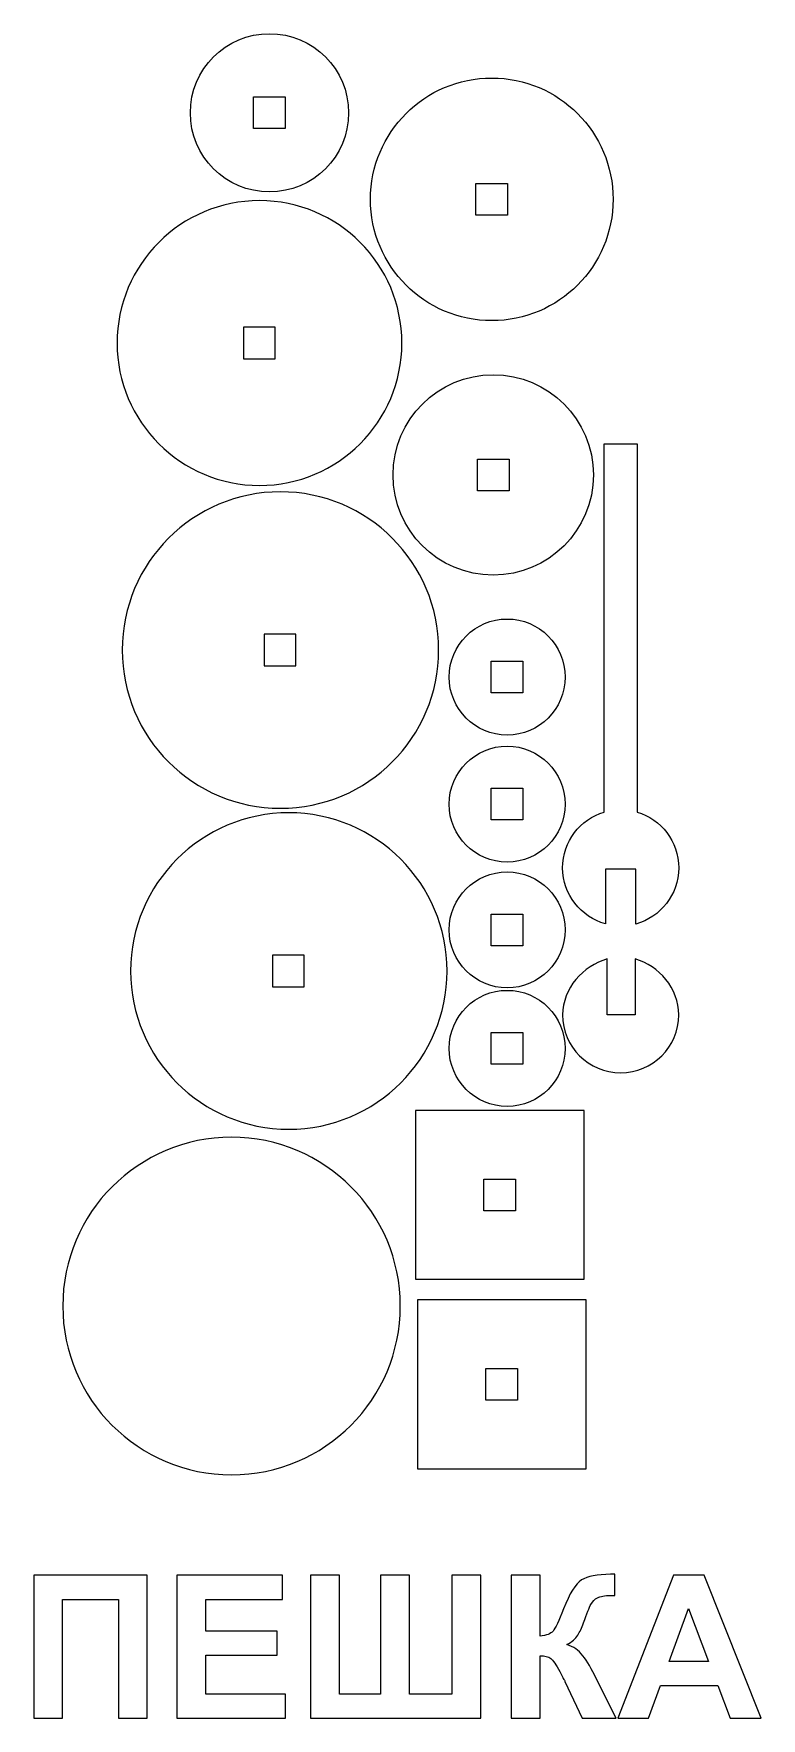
# Model space of a CAD drawing. Header units: centimetres. Extents: x -42.4 to 48.9, y -29.7 to 10.7.
# Drawn here: x -42.36 to -35.46, y -21.84 to -5.87 of the extents above; entities that cross this region are included whole.
import ezdxf

# ---------------------------------------------------------------- set-up
doc = ezdxf.new("R2010")
doc.units = ezdxf.units.CM
doc.header["$MEASUREMENT"] = 0
doc.layers.add('layer 1', color=7, linetype='Continuous')

msp = doc.modelspace()

# ---------------------------------------------------------------- linework, layer by layer
at = {"layer": 'layer 1', "color": 250, "lineweight": 20}
for points in [[(-38.73746, -17.67587), (-37.13746, -17.67587), (-37.13746, -16.07587), (-38.73746, -16.07587), (-38.73746, -17.67587)], [(-38.71766, -19.47171), (-37.11766, -19.47171), (-37.11766, -17.87171), (-38.71766, -17.87171), (-38.71766, -19.47171)]]:
    msp.add_lwpolyline(points, close=True, dxfattribs=at)
for points, knots in [([(-40.12042, -7.36762), (-39.70619, -7.36762), (-39.37042, -7.03183), (-39.37042, -6.61761), (-39.37042, -6.61761), (-39.37042, -6.20339), (-39.70619, -5.86762), (-40.12042, -5.86762), (-40.12042, -5.86762), (-40.53464, -5.86762), (-40.87042, -6.20339), (-40.87042, -6.61761), (-40.87042, -6.61761), (-40.87042, -7.03183), (-40.53464, -7.36762), (-40.12042, -7.36762)], [0, 0, 0, 0, 0.2, 0.2, 0.2, 0.2, 0.4, 0.4, 0.4, 0.4, 0.6, 0.6, 0.6, 0.6, 1, 1, 1, 1]), ([(-38.01251, -8.58782), (-37.37739, -8.58782), (-36.86251, -8.07295), (-36.86251, -7.43782), (-36.86251, -7.43782), (-36.86251, -6.80269), (-37.37739, -6.28782), (-38.01251, -6.28782), (-38.01251, -6.28782), (-38.64764, -6.28782), (-39.16251, -6.80269), (-39.16251, -7.43782), (-39.16251, -7.43782), (-39.16251, -8.07295), (-38.64764, -8.58782), (-38.01251, -8.58782)], [0, 0, 0, 0, 0.2, 0.2, 0.2, 0.2, 0.4, 0.4, 0.4, 0.4, 0.6, 0.6, 0.6, 0.6, 1, 1, 1, 1]), ([(-40.27043, -6.76761), (-40.27043, -6.76761), (-39.97043, -6.76761), (-39.97043, -6.76761), (-39.97043, -6.76761), (-39.97043, -6.76761), (-39.97043, -6.46761), (-39.97043, -6.46761), (-39.97043, -6.46761), (-39.97043, -6.46761), (-40.27043, -6.46761), (-40.27043, -6.46761), (-40.27043, -6.46761), (-40.27043, -6.46761), (-40.27043, -6.76761), (-40.27043, -6.76761)], [0, 0, 0, 0, 0.2, 0.2, 0.2, 0.2, 0.4, 0.4, 0.4, 0.4, 0.6, 0.6, 0.6, 0.6, 1, 1, 1, 1]), ([(-38.16251, -7.58782), (-38.16251, -7.58782), (-37.86251, -7.58782), (-37.86251, -7.58782), (-37.86251, -7.58782), (-37.86251, -7.58782), (-37.86251, -7.28782), (-37.86251, -7.28782), (-37.86251, -7.28782), (-37.86251, -7.28782), (-38.16251, -7.28782), (-38.16251, -7.28782), (-38.16251, -7.28782), (-38.16251, -7.28782), (-38.16251, -7.58782), (-38.16251, -7.58782)], [0, 0, 0, 0, 0.2, 0.2, 0.2, 0.2, 0.4, 0.4, 0.4, 0.4, 0.6, 0.6, 0.6, 0.6, 1, 1, 1, 1]), ([(-40.21524, -7.45045), (-39.46964, -7.45045), (-38.86524, -8.05485), (-38.86524, -8.80045), (-38.86524, -8.80045), (-38.86524, -9.54606), (-39.46964, -10.15045), (-40.21524, -10.15045), (-40.21524, -10.15045), (-40.96085, -10.15045), (-41.56525, -9.54606), (-41.56525, -8.80045), (-41.56525, -8.80045), (-41.56525, -8.05485), (-40.96085, -7.45045), (-40.21524, -7.45045)], [0, 0, 0, 0, 0.2, 0.2, 0.2, 0.2, 0.4, 0.4, 0.4, 0.4, 0.6, 0.6, 0.6, 0.6, 1, 1, 1, 1]), ([(-40.36525, -8.65046), (-40.36525, -8.65046), (-40.06525, -8.65046), (-40.06525, -8.65046), (-40.06525, -8.65046), (-40.06525, -8.65046), (-40.06525, -8.95046), (-40.06525, -8.95046), (-40.06525, -8.95046), (-40.06525, -8.95046), (-40.36525, -8.95046), (-40.36525, -8.95046), (-40.36525, -8.95046), (-40.36525, -8.95046), (-40.36525, -8.65046), (-40.36525, -8.65046)], [0, 0, 0, 0, 0.2, 0.2, 0.2, 0.2, 0.4, 0.4, 0.4, 0.4, 0.6, 0.6, 0.6, 0.6, 1, 1, 1, 1]), ([(-37.99919, -11.00056), (-37.47451, -11.00056), (-37.04919, -10.57526), (-37.04919, -10.05057), (-37.04919, -10.05057), (-37.04919, -9.52589), (-37.47451, -9.10057), (-37.99919, -9.10057), (-37.99919, -9.10057), (-38.52388, -9.10057), (-38.94919, -9.52589), (-38.94919, -10.05057), (-38.94919, -10.05057), (-38.94919, -10.57526), (-38.52388, -11.00056), (-37.99919, -11.00056)], [0, 0, 0, 0, 0.2, 0.2, 0.2, 0.2, 0.4, 0.4, 0.4, 0.4, 0.6, 0.6, 0.6, 0.6, 1, 1, 1, 1]), ([(-38.14919, -10.20057), (-38.14919, -10.20057), (-37.84919, -10.20057), (-37.84919, -10.20057), (-37.84919, -10.20057), (-37.84919, -10.20057), (-37.84919, -9.90057), (-37.84919, -9.90057), (-37.84919, -9.90057), (-37.84919, -9.90057), (-38.14919, -9.90057), (-38.14919, -9.90057), (-38.14919, -9.90057), (-38.14919, -9.90057), (-38.14919, -10.20057), (-38.14919, -10.20057)], [0, 0, 0, 0, 0.2, 0.2, 0.2, 0.2, 0.4, 0.4, 0.4, 0.4, 0.6, 0.6, 0.6, 0.6, 1, 1, 1, 1]), ([(-36.64567, -14.30868), (-36.41482, -14.24339), (-36.24076, -14.02829), (-36.24076, -13.77654), (-36.24076, -13.77654), (-36.24076, -13.52478), (-36.40491, -13.31253), (-36.63576, -13.24724), (-36.63576, -13.24724), (-36.63576, -13.24724), (-36.63576, -9.75652), (-36.63576, -9.75652), (-36.63576, -9.75652), (-36.63576, -9.75652), (-36.94576, -9.75652), (-36.94576, -9.75652), (-36.94576, -9.75652), (-36.94576, -9.75652), (-36.94576, -13.24724), (-36.94576, -13.24724), (-36.94576, -13.24724), (-37.17661, -13.31253), (-37.34076, -13.52478), (-37.34076, -13.77654), (-37.34076, -13.77654), (-37.34076, -14.02829), (-37.16653, -14.24191), (-36.93568, -14.3072), (-36.93568, -14.3072), (-36.93568, -14.3072), (-36.93568, -13.78784), (-36.93568, -13.78784), (-36.93568, -13.78784), (-36.93568, -13.78784), (-36.64567, -13.78932), (-36.64567, -13.78932), (-36.64567, -13.78932), (-36.64567, -13.78932), (-36.64567, -14.30868), (-36.64567, -14.30868)], [0, 0, 0, 0, 0.09090909, 0.09090909, 0.09090909, 0.09090909, 0.18181818, 0.18181818, 0.18181818, 0.18181818, 0.27272727, 0.27272727, 0.27272727, 0.27272727, 0.36363636, 0.36363636, 0.36363636, 0.36363636, 0.45454545, 0.45454545, 0.45454545, 0.45454545, 0.54545455, 0.54545455, 0.54545455, 0.54545455, 0.63636364, 0.63636364, 0.63636364, 0.63636364, 0.72727273, 0.72727273, 0.72727273, 0.72727273, 0.81818182, 0.81818182, 0.81818182, 0.81818182, 1, 1, 1, 1]), ([(-40.01634, -10.21088), (-39.18792, -10.21088), (-38.51634, -10.88245), (-38.51634, -11.71088), (-38.51634, -11.71088), (-38.51634, -12.53931), (-39.18792, -13.21088), (-40.01634, -13.21088), (-40.01634, -13.21088), (-40.84476, -13.21088), (-41.51634, -12.53931), (-41.51634, -11.71088), (-41.51634, -11.71088), (-41.51634, -10.88245), (-40.84476, -10.21088), (-40.01634, -10.21088)], [0, 0, 0, 0, 0.2, 0.2, 0.2, 0.2, 0.4, 0.4, 0.4, 0.4, 0.6, 0.6, 0.6, 0.6, 1, 1, 1, 1]), ([(-37.86705, -12.51654), (-37.56329, -12.51654), (-37.31706, -12.2703), (-37.31706, -11.96654), (-37.31706, -11.96654), (-37.31706, -11.66278), (-37.56329, -11.41654), (-37.86705, -11.41654), (-37.86705, -11.41654), (-38.17082, -11.41654), (-38.41706, -11.66278), (-38.41706, -11.96654), (-38.41706, -11.96654), (-38.41706, -12.2703), (-38.17082, -12.51654), (-37.86705, -12.51654)], [0, 0, 0, 0, 0.2, 0.2, 0.2, 0.2, 0.4, 0.4, 0.4, 0.4, 0.6, 0.6, 0.6, 0.6, 1, 1, 1, 1]), ([(-40.17129, -11.56088), (-40.17129, -11.56088), (-39.87129, -11.56088), (-39.87129, -11.56088), (-39.87129, -11.56088), (-39.87129, -11.56088), (-39.87129, -11.86088), (-39.87129, -11.86088), (-39.87129, -11.86088), (-39.87129, -11.86088), (-40.17129, -11.86088), (-40.17129, -11.86088), (-40.17129, -11.86088), (-40.17129, -11.86088), (-40.17129, -11.56088), (-40.17129, -11.56088)], [0, 0, 0, 0, 0.2, 0.2, 0.2, 0.2, 0.4, 0.4, 0.4, 0.4, 0.6, 0.6, 0.6, 0.6, 1, 1, 1, 1]), ([(-38.01706, -12.11654), (-38.01706, -12.11654), (-37.71706, -12.11654), (-37.71706, -12.11654), (-37.71706, -12.11654), (-37.71706, -12.11654), (-37.71706, -11.81654), (-37.71706, -11.81654), (-37.71706, -11.81654), (-37.71706, -11.81654), (-38.01706, -11.81654), (-38.01706, -11.81654), (-38.01706, -11.81654), (-38.01706, -11.81654), (-38.01706, -12.11654), (-38.01706, -12.11654)], [0, 0, 0, 0, 0.2, 0.2, 0.2, 0.2, 0.4, 0.4, 0.4, 0.4, 0.6, 0.6, 0.6, 0.6, 1, 1, 1, 1]), ([(-37.86705, -13.72169), (-37.56329, -13.72169), (-37.31706, -13.47545), (-37.31706, -13.17169), (-37.31706, -13.17169), (-37.31706, -12.86793), (-37.56329, -12.62169), (-37.86705, -12.62169), (-37.86705, -12.62169), (-38.17082, -12.62169), (-38.41706, -12.86793), (-38.41706, -13.17169), (-38.41706, -13.17169), (-38.41706, -13.47545), (-38.17082, -13.72169), (-37.86705, -13.72169)], [0, 0, 0, 0, 0.2, 0.2, 0.2, 0.2, 0.4, 0.4, 0.4, 0.4, 0.6, 0.6, 0.6, 0.6, 1, 1, 1, 1]), ([(-38.01706, -13.32169), (-38.01706, -13.32169), (-37.71706, -13.32169), (-37.71706, -13.32169), (-37.71706, -13.32169), (-37.71706, -13.32169), (-37.71706, -13.02169), (-37.71706, -13.02169), (-37.71706, -13.02169), (-37.71706, -13.02169), (-38.01706, -13.02169), (-38.01706, -13.02169), (-38.01706, -13.02169), (-38.01706, -13.02169), (-38.01706, -13.32169), (-38.01706, -13.32169)], [0, 0, 0, 0, 0.2, 0.2, 0.2, 0.2, 0.4, 0.4, 0.4, 0.4, 0.6, 0.6, 0.6, 0.6, 1, 1, 1, 1]), ([(-39.93697, -13.25359), (-39.10855, -13.25359), (-38.43697, -13.92516), (-38.43697, -14.75359), (-38.43697, -14.75359), (-38.43697, -15.58202), (-39.10855, -16.25359), (-39.93697, -16.25359), (-39.93697, -16.25359), (-40.76539, -16.25359), (-41.43697, -15.58202), (-41.43697, -14.75359), (-41.43697, -14.75359), (-41.43697, -13.92516), (-40.76539, -13.25359), (-39.93697, -13.25359)], [0, 0, 0, 0, 0.2, 0.2, 0.2, 0.2, 0.4, 0.4, 0.4, 0.4, 0.6, 0.6, 0.6, 0.6, 1, 1, 1, 1]), ([(-37.86705, -14.91333), (-37.56329, -14.91333), (-37.31706, -14.66709), (-37.31706, -14.36333), (-37.31706, -14.36333), (-37.31706, -14.05957), (-37.56329, -13.81333), (-37.86705, -13.81333), (-37.86705, -13.81333), (-38.17082, -13.81333), (-38.41706, -14.05957), (-38.41706, -14.36333), (-38.41706, -14.36333), (-38.41706, -14.66709), (-38.17082, -14.91333), (-37.86705, -14.91333)], [0, 0, 0, 0, 0.2, 0.2, 0.2, 0.2, 0.4, 0.4, 0.4, 0.4, 0.6, 0.6, 0.6, 0.6, 1, 1, 1, 1]), ([(-38.01706, -14.51333), (-38.01706, -14.51333), (-37.71706, -14.51333), (-37.71706, -14.51333), (-37.71706, -14.51333), (-37.71706, -14.51333), (-37.71706, -14.21333), (-37.71706, -14.21333), (-37.71706, -14.21333), (-37.71706, -14.21333), (-38.01706, -14.21333), (-38.01706, -14.21333), (-38.01706, -14.21333), (-38.01706, -14.21333), (-38.01706, -14.51333), (-38.01706, -14.51333)], [0, 0, 0, 0, 0.2, 0.2, 0.2, 0.2, 0.4, 0.4, 0.4, 0.4, 0.6, 0.6, 0.6, 0.6, 1, 1, 1, 1]), ([(-40.09192, -14.60359), (-40.09192, -14.60359), (-39.79192, -14.60359), (-39.79192, -14.60359), (-39.79192, -14.60359), (-39.79192, -14.60359), (-39.79192, -14.90359), (-39.79192, -14.90359), (-39.79192, -14.90359), (-39.79192, -14.90359), (-40.09192, -14.90359), (-40.09192, -14.90359), (-40.09192, -14.90359), (-40.09192, -14.90359), (-40.09192, -14.60359), (-40.09192, -14.60359)], [0, 0, 0, 0, 0.2, 0.2, 0.2, 0.2, 0.4, 0.4, 0.4, 0.4, 0.6, 0.6, 0.6, 0.6, 1, 1, 1, 1]), ([(-36.65444, -14.63962), (-36.42359, -14.70491), (-36.24076, -14.91716), (-36.24076, -15.16892), (-36.24076, -15.16892), (-36.24076, -15.47267), (-36.48701, -15.71892), (-36.79076, -15.71892), (-36.79076, -15.71892), (-37.09451, -15.71892), (-37.34076, -15.47267), (-37.34076, -15.16892), (-37.34076, -15.16892), (-37.34076, -14.91716), (-37.14842, -14.70491), (-36.91757, -14.63962), (-36.91757, -14.63962), (-36.91757, -14.63962), (-36.91757, -15.16892), (-36.91757, -15.16892), (-36.91757, -15.16892), (-36.91757, -15.16892), (-36.65444, -15.16892), (-36.65444, -15.16892), (-36.65444, -15.16892), (-36.65444, -15.16892), (-36.65444, -14.63962), (-36.65444, -14.63962)], [0, 0, 0, 0, 0.125, 0.125, 0.125, 0.125, 0.25, 0.25, 0.25, 0.25, 0.375, 0.375, 0.375, 0.375, 0.5, 0.5, 0.5, 0.5, 0.625, 0.625, 0.625, 0.625, 0.75, 0.75, 0.75, 0.75, 1, 1, 1, 1]), ([(-37.86705, -16.03683), (-37.56329, -16.03683), (-37.31706, -15.79059), (-37.31706, -15.48683), (-37.31706, -15.48683), (-37.31706, -15.18307), (-37.56329, -14.93683), (-37.86705, -14.93683), (-37.86705, -14.93683), (-38.17082, -14.93683), (-38.41706, -15.18307), (-38.41706, -15.48683), (-38.41706, -15.48683), (-38.41706, -15.79059), (-38.17082, -16.03683), (-37.86705, -16.03683)], [0, 0, 0, 0, 0.2, 0.2, 0.2, 0.2, 0.4, 0.4, 0.4, 0.4, 0.6, 0.6, 0.6, 0.6, 1, 1, 1, 1]), ([(-38.01706, -15.63683), (-38.01706, -15.63683), (-37.71706, -15.63683), (-37.71706, -15.63683), (-37.71706, -15.63683), (-37.71706, -15.63683), (-37.71706, -15.33683), (-37.71706, -15.33683), (-37.71706, -15.33683), (-37.71706, -15.33683), (-38.01706, -15.33683), (-38.01706, -15.33683), (-38.01706, -15.33683), (-38.01706, -15.33683), (-38.01706, -15.63683), (-38.01706, -15.63683)], [0, 0, 0, 0, 0.2, 0.2, 0.2, 0.2, 0.4, 0.4, 0.4, 0.4, 0.6, 0.6, 0.6, 0.6, 1, 1, 1, 1]), ([(-40.47992, -16.32936), (-39.59628, -16.32936), (-38.87993, -17.0457), (-38.87993, -17.92936), (-38.87993, -17.92936), (-38.87993, -18.81302), (-39.59628, -19.52936), (-40.47992, -19.52936), (-40.47992, -19.52936), (-41.36358, -19.52936), (-42.07993, -18.81302), (-42.07993, -17.92936), (-42.07993, -17.92936), (-42.07993, -17.0457), (-41.36358, -16.32936), (-40.47992, -16.32936)], [0, 0, 0, 0, 0.2, 0.2, 0.2, 0.2, 0.4, 0.4, 0.4, 0.4, 0.6, 0.6, 0.6, 0.6, 1, 1, 1, 1]), ([(-38.08746, -17.02587), (-38.08746, -17.02587), (-37.78746, -17.02587), (-37.78746, -17.02587), (-37.78746, -17.02587), (-37.78746, -17.02587), (-37.78746, -16.72587), (-37.78746, -16.72587), (-37.78746, -16.72587), (-37.78746, -16.72587), (-38.08746, -16.72587), (-38.08746, -16.72587), (-38.08746, -16.72587), (-38.08746, -16.72587), (-38.08746, -17.02587), (-38.08746, -17.02587)], [0, 0, 0, 0, 0.2, 0.2, 0.2, 0.2, 0.4, 0.4, 0.4, 0.4, 0.6, 0.6, 0.6, 0.6, 1, 1, 1, 1]), ([(-38.06766, -18.82171), (-38.06766, -18.82171), (-37.76766, -18.82171), (-37.76766, -18.82171), (-37.76766, -18.82171), (-37.76766, -18.82171), (-37.76766, -18.52171), (-37.76766, -18.52171), (-37.76766, -18.52171), (-37.76766, -18.52171), (-38.06766, -18.52171), (-38.06766, -18.52171), (-38.06766, -18.52171), (-38.06766, -18.52171), (-38.06766, -18.82171), (-38.06766, -18.82171)], [0, 0, 0, 0, 0.2, 0.2, 0.2, 0.2, 0.4, 0.4, 0.4, 0.4, 0.6, 0.6, 0.6, 0.6, 1, 1, 1, 1])]:
    msp.add_open_spline(points, degree=3, knots=knots, dxfattribs=at)
at = {"layer": 'layer 1', "color": 250}
for points, knots in [([(-42.35573, -20.48163), (-42.35573, -20.48163), (-41.27857, -20.48163), (-41.27857, -20.48163), (-41.27857, -20.48163), (-41.27857, -20.48163), (-41.27857, -21.83707), (-41.27857, -21.83707), (-41.27857, -21.83707), (-41.27857, -21.83707), (-41.55307, -21.83707), (-41.55307, -21.83707), (-41.55307, -21.83707), (-41.55307, -21.83707), (-41.55307, -20.71069), (-41.55307, -20.71069), (-41.55307, -20.71069), (-41.55307, -20.71069), (-42.08123, -20.71069), (-42.08123, -20.71069), (-42.08123, -20.71069), (-42.08123, -20.71069), (-42.08123, -21.83707), (-42.08123, -21.83707), (-42.08123, -21.83707), (-42.08123, -21.83707), (-42.35573, -21.83707), (-42.35573, -21.83707), (-42.35573, -21.83707), (-42.35573, -21.83707), (-42.35573, -20.48163), (-42.35573, -20.48163)], [0, 0, 0, 0, 0.11111111, 0.11111111, 0.11111111, 0.11111111, 0.22222222, 0.22222222, 0.22222222, 0.22222222, 0.33333333, 0.33333333, 0.33333333, 0.33333333, 0.44444444, 0.44444444, 0.44444444, 0.44444444, 0.55555556, 0.55555556, 0.55555556, 0.55555556, 0.66666667, 0.66666667, 0.66666667, 0.66666667, 0.77777778, 0.77777778, 0.77777778, 0.77777778, 1, 1, 1, 1]), ([(-40.99872, -21.83707), (-40.99872, -21.83707), (-40.99872, -20.48163), (-40.99872, -20.48163), (-40.99872, -20.48163), (-40.99872, -20.48163), (-39.99539, -20.48163), (-39.99539, -20.48163), (-39.99539, -20.48163), (-39.99539, -20.48163), (-39.99539, -20.71069), (-39.99539, -20.71069), (-39.99539, -20.71069), (-39.99539, -20.71069), (-40.72422, -20.71069), (-40.72422, -20.71069), (-40.72422, -20.71069), (-40.72422, -20.71069), (-40.72422, -21.01169), (-40.72422, -21.01169), (-40.72422, -21.01169), (-40.72422, -21.01169), (-40.0465, -21.01169), (-40.0465, -21.01169), (-40.0465, -21.01169), (-40.0465, -21.01169), (-40.0465, -21.24075), (-40.0465, -21.24075), (-40.0465, -21.24075), (-40.0465, -21.24075), (-40.72422, -21.24075), (-40.72422, -21.24075), (-40.72422, -21.24075), (-40.72422, -21.24075), (-40.72422, -21.60801), (-40.72422, -21.60801), (-40.72422, -21.60801), (-40.72422, -21.60801), (-39.96889, -21.60801), (-39.96889, -21.60801), (-39.96889, -21.60801), (-39.96889, -21.60801), (-39.96889, -21.83707), (-39.96889, -21.83707), (-39.96889, -21.83707), (-39.96889, -21.83707), (-40.99872, -21.83707), (-40.99872, -21.83707)], [0, 0, 0, 0, 0.07692308, 0.07692308, 0.07692308, 0.07692308, 0.15384615, 0.15384615, 0.15384615, 0.15384615, 0.23076923, 0.23076923, 0.23076923, 0.23076923, 0.30769231, 0.30769231, 0.30769231, 0.30769231, 0.38461538, 0.38461538, 0.38461538, 0.38461538, 0.46153846, 0.46153846, 0.46153846, 0.46153846, 0.53846154, 0.53846154, 0.53846154, 0.53846154, 0.61538462, 0.61538462, 0.61538462, 0.61538462, 0.69230769, 0.69230769, 0.69230769, 0.69230769, 0.76923077, 0.76923077, 0.76923077, 0.76923077, 0.84615385, 0.84615385, 0.84615385, 0.84615385, 1, 1, 1, 1]), ([(-39.73225, -20.48163), (-39.73225, -20.48163), (-39.45775, -20.48163), (-39.45775, -20.48163), (-39.45775, -20.48163), (-39.45775, -20.48163), (-39.45775, -21.60801), (-39.45775, -21.60801), (-39.45775, -21.60801), (-39.45775, -21.60801), (-39.06778, -21.60801), (-39.06778, -21.60801), (-39.06778, -21.60801), (-39.06778, -21.60801), (-39.06778, -20.48163), (-39.06778, -20.48163), (-39.06778, -20.48163), (-39.06778, -20.48163), (-38.79329, -20.48163), (-38.79329, -20.48163), (-38.79329, -20.48163), (-38.79329, -20.48163), (-38.79329, -21.60801), (-38.79329, -21.60801), (-38.79329, -21.60801), (-38.79329, -21.60801), (-38.39006, -21.60801), (-38.39006, -21.60801), (-38.39006, -21.60801), (-38.39006, -21.60801), (-38.39006, -20.48163), (-38.39006, -20.48163), (-38.39006, -20.48163), (-38.39006, -20.48163), (-38.11746, -20.48163), (-38.11746, -20.48163), (-38.11746, -20.48163), (-38.11746, -20.48163), (-38.11557, -21.83802), (-38.11557, -21.83802), (-38.11557, -21.83802), (-38.11557, -21.83802), (-39.73225, -21.83707), (-39.73225, -21.83707), (-39.73225, -21.83707), (-39.73225, -21.83707), (-39.73225, -20.48163), (-39.73225, -20.48163)], [0, 0, 0, 0, 0.07692308, 0.07692308, 0.07692308, 0.07692308, 0.15384615, 0.15384615, 0.15384615, 0.15384615, 0.23076923, 0.23076923, 0.23076923, 0.23076923, 0.30769231, 0.30769231, 0.30769231, 0.30769231, 0.38461538, 0.38461538, 0.38461538, 0.38461538, 0.46153846, 0.46153846, 0.46153846, 0.46153846, 0.53846154, 0.53846154, 0.53846154, 0.53846154, 0.61538462, 0.61538462, 0.61538462, 0.61538462, 0.69230769, 0.69230769, 0.69230769, 0.69230769, 0.76923077, 0.76923077, 0.76923077, 0.76923077, 0.84615385, 0.84615385, 0.84615385, 0.84615385, 1, 1, 1, 1]), ([(-37.83003, -20.48163), (-37.83003, -20.48163), (-37.55553, -20.48163), (-37.55553, -20.48163), (-37.55553, -20.48163), (-37.55553, -20.48163), (-37.55553, -21.05902), (-37.55553, -21.05902), (-37.55553, -21.05902), (-37.49464, -21.05271), (-37.45331, -21.03725), (-37.43185, -21.01169), (-37.43185, -21.01169), (-37.4104, -20.98645), (-37.37696, -20.91609), (-37.33215, -20.80061), (-37.33215, -20.80061), (-37.27568, -20.6539), (-37.21857, -20.5624), (-37.16146, -20.52675), (-37.16146, -20.52675), (-37.10467, -20.4911), (-37.01349, -20.47311), (-36.88728, -20.47311), (-36.88728, -20.47311), (-36.88097, -20.47311), (-36.86772, -20.4728), (-36.84753, -20.47217), (-36.84753, -20.47217), (-36.84753, -20.47217), (-36.84753, -20.67473), (-36.84753, -20.67473), (-36.84753, -20.67473), (-36.84753, -20.67473), (-36.88633, -20.67378), (-36.88633, -20.67378), (-36.88633, -20.67378), (-36.9425, -20.67378), (-36.98351, -20.68072), (-37.00938, -20.6946), (-37.00938, -20.6946), (-37.03526, -20.70848), (-37.05608, -20.72962), (-37.07217, -20.75802), (-37.07217, -20.75802), (-37.08826, -20.78642), (-37.11193, -20.84479), (-37.14316, -20.93313), (-37.14316, -20.93313), (-37.15988, -20.98014), (-37.17787, -21.01926), (-37.19743, -21.05081), (-37.19743, -21.05081), (-37.21668, -21.08237), (-37.25107, -21.11202), (-37.30029, -21.13979), (-37.30029, -21.13979), (-37.23939, -21.15683), (-37.18923, -21.19185), (-37.14947, -21.24422), (-37.14947, -21.24422), (-37.10972, -21.2966), (-37.06618, -21.37043), (-37.01885, -21.46603), (-37.01885, -21.46603), (-37.01885, -21.46603), (-36.83427, -21.83707), (-36.83427, -21.83707), (-36.83427, -21.83707), (-36.83427, -21.83707), (-37.1561, -21.83707), (-37.1561, -21.83707), (-37.1561, -21.83707), (-37.1561, -21.83707), (-37.31859, -21.48811), (-37.31859, -21.48811), (-37.31859, -21.48811), (-37.32111, -21.48307), (-37.32647, -21.4736), (-37.33436, -21.4594), (-37.33436, -21.4594), (-37.33752, -21.45467), (-37.34887, -21.43322), (-37.36844, -21.39567), (-37.36844, -21.39567), (-37.40314, -21.32878), (-37.43154, -21.28713), (-37.45362, -21.27041), (-37.45362, -21.27041), (-37.47603, -21.25369), (-37.50979, -21.24517), (-37.55553, -21.24454), (-37.55553, -21.24454), (-37.55553, -21.24454), (-37.55553, -21.83707), (-37.55553, -21.83707), (-37.55553, -21.83707), (-37.55553, -21.83707), (-37.83003, -21.83707), (-37.83003, -21.83707), (-37.83003, -21.83707), (-37.83003, -21.83707), (-37.83003, -20.48163), (-37.83003, -20.48163)], [0, 0, 0, 0, 0.03703704, 0.03703704, 0.03703704, 0.03703704, 0.07407407, 0.07407407, 0.07407407, 0.07407407, 0.11111111, 0.11111111, 0.11111111, 0.11111111, 0.14814815, 0.14814815, 0.14814815, 0.14814815, 0.18518519, 0.18518519, 0.18518519, 0.18518519, 0.22222222, 0.22222222, 0.22222222, 0.22222222, 0.25925926, 0.25925926, 0.25925926, 0.25925926, 0.2962963, 0.2962963, 0.2962963, 0.2962963, 0.33333333, 0.33333333, 0.33333333, 0.33333333, 0.37037037, 0.37037037, 0.37037037, 0.37037037, 0.40740741, 0.40740741, 0.40740741, 0.40740741, 0.44444444, 0.44444444, 0.44444444, 0.44444444, 0.48148148, 0.48148148, 0.48148148, 0.48148148, 0.51851852, 0.51851852, 0.51851852, 0.51851852, 0.55555556, 0.55555556, 0.55555556, 0.55555556, 0.59259259, 0.59259259, 0.59259259, 0.59259259, 0.62962963, 0.62962963, 0.62962963, 0.62962963, 0.66666667, 0.66666667, 0.66666667, 0.66666667, 0.7037037, 0.7037037, 0.7037037, 0.7037037, 0.74074074, 0.74074074, 0.74074074, 0.74074074, 0.77777778, 0.77777778, 0.77777778, 0.77777778, 0.81481481, 0.81481481, 0.81481481, 0.81481481, 0.85185185, 0.85185185, 0.85185185, 0.85185185, 0.88888889, 0.88888889, 0.88888889, 0.88888889, 0.92592593, 0.92592593, 0.92592593, 0.92592593, 1, 1, 1, 1]), ([(-35.45739, -21.83707), (-35.45739, -21.83707), (-35.75302, -21.83707), (-35.75302, -21.83707), (-35.75302, -21.83707), (-35.75302, -21.83707), (-35.87008, -21.5285), (-35.87008, -21.5285), (-35.87008, -21.5285), (-35.87008, -21.5285), (-36.4137, -21.5285), (-36.4137, -21.5285), (-36.4137, -21.5285), (-36.4137, -21.5285), (-36.52634, -21.83707), (-36.52634, -21.83707), (-36.52634, -21.83707), (-36.52634, -21.83707), (-36.81661, -21.83707), (-36.81661, -21.83707), (-36.81661, -21.83707), (-36.81661, -21.83707), (-36.29034, -20.48163), (-36.29034, -20.48163), (-36.29034, -20.48163), (-36.29034, -20.48163), (-36.00038, -20.48163), (-36.00038, -20.48163), (-36.00038, -20.48163), (-36.00038, -20.48163), (-35.45739, -21.83707), (-35.45739, -21.83707)], [0, 0, 0, 0, 0.11111111, 0.11111111, 0.11111111, 0.11111111, 0.22222222, 0.22222222, 0.22222222, 0.22222222, 0.33333333, 0.33333333, 0.33333333, 0.33333333, 0.44444444, 0.44444444, 0.44444444, 0.44444444, 0.55555556, 0.55555556, 0.55555556, 0.55555556, 0.66666667, 0.66666667, 0.66666667, 0.66666667, 0.77777778, 0.77777778, 0.77777778, 0.77777778, 1, 1, 1, 1]), ([(-35.95905, -21.29944), (-35.95905, -21.29944), (-36.14741, -20.79777), (-36.14741, -20.79777), (-36.14741, -20.79777), (-36.14741, -20.79777), (-36.33041, -21.29944), (-36.33041, -21.29944), (-36.33041, -21.29944), (-36.33041, -21.29944), (-35.95905, -21.29944), (-35.95905, -21.29944)], [0, 0, 0, 0, 0.25, 0.25, 0.25, 0.25, 0.5, 0.5, 0.5, 0.5, 1, 1, 1, 1])]:
    msp.add_open_spline(points, degree=3, knots=knots, dxfattribs=at)

doc.saveas('drawing.dxf')
